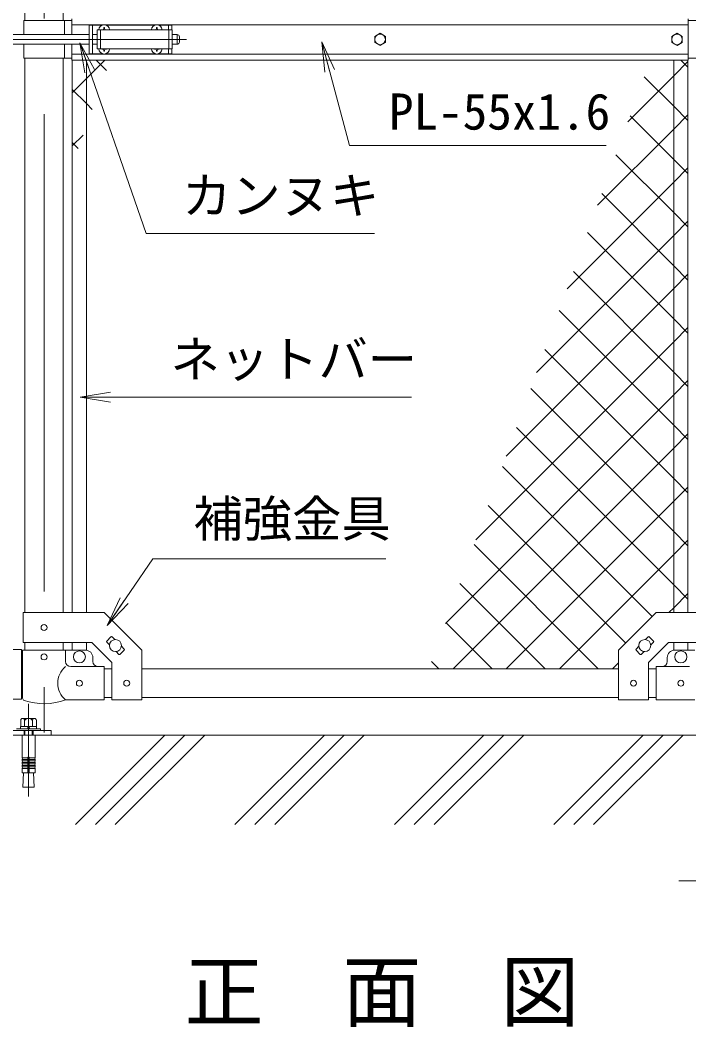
# Model space of a CAD drawing. Units: millimetres, scale not verified. Extents: x -4200 to 4200, y -2970 to 2970.
# Drawn here: x -2585 to -1696, y -627 to 712 of the extents above; entities that cross this region are included whole.
import ezdxf
from ezdxf.enums import TextEntityAlignment as Align

# ---------------------------------------------------------------- set-up
doc = ezdxf.new("R2010")
doc.units = ezdxf.units.MM
doc.header["$LTSCALE"] = 20
doc.linetypes.add('DASHED', pattern=[7.5, 6, -1.5])
doc.linetypes.add('USER1', pattern=[50.8, 31.75, -6.35, 6.35, -6.35])
doc.layers.add('0-0_D-TTL-TXT', color=7, linetype='Continuous')
for name, color, linetype, lineweight in [('0-1_D-BMK', 2, 'USER1', 13), ('0-2_D-STR1', 1, 'Continuous', 18), ('0-3_D-STR3', 3, 'Continuous', 13), ('0-4_D-STR-DIM', 7, 'Continuous', 9), ('0-5_0', 3, 'Continuous', 18), ('0-6_D-STR-TXT', 7, 'Continuous', 9), ('0-7_D-STR2', 7, 'Continuous', 9), ('0-9_D-BGD', 7, 'Continuous', 9)]:
    doc.layers.add(name, color=color, linetype=linetype, lineweight=lineweight)
doc.styles.add('ＭＳ ゴシック', font='')
doc.styles.get('ＭＳ ゴシック').set_extended_font_data('MS Gothic')

# ---------------------------------------------------------------- blocks, each defined once
blk = doc.blocks.new('_Open')
at = {"layer": '0-5_0', "color": 7, "lineweight": 9}
blk.add_line((-20, 3.33), (0, 0), dxfattribs=at)
blk.add_lwpolyline([(-20, -3.33), (0, 0), (-20, 0)], dxfattribs=at)

msp = doc.modelspace()

# ---------------------------------------------------------------- linework, layer by layer
at = {"layer": '0-1_D-BMK'}
for p, q in [((-2553.4, 1603.1), (-2553.4, -235.29)), ((-2684.09, 686.37), (-2364.09, 686.37)), ((-2574.05, -197.03), (-2574.05, -320.04))]:
    msp.add_line(p, q, dxfattribs=at)
at = {"layer": '0-2_D-STR1'}
for p, q in [((-2578.8, 1448.32), (-2578.8, 711.37)), ((-2528, 1448.32), (-2528, 711.37)), ((-2578.8, 661.37), (-2578.8, -75.58)), ((-2528, 661.37), (-2528, -75.58)), ((-2578.8, -115.58), (-2578.8, -125.63)), ((-2528, -115.58), (-2528, -125.63)), ((-2473.4, -150.63), (-2463.4, -150.63)), ((-2423.4, -150.63), (-1789.2, -150.63)), ((-1749.2, -150.63), (-1739.2, -150.63)), ((-2473.4, -188.63), (-2463.4, -188.63)), ((-2423.4, -188.63), (-1789.2, -188.63)), ((-1749.2, -188.63), (-1739.2, -188.63))]:
    msp.add_line(p, q, dxfattribs=at)
at = {"layer": '0-3_D-STR3'}
for p, q in [((-2580.4, 711.37), (-2580.4, 692.87)), ((-2580.4, 711.37), (-2516.3, 711.37)), ((-2526.4, 711.37), (-2526.4, 692.87)), ((-2516.3, 692.87), (-2516.3, 713.87)), ((-1696.3, 658.87), (-1696.3, 713.87)), ((-1632.2, 711.37), (-1696.3, 711.37)), ((-2516.3, 705.87), (-1696.3, 705.87)), ((-2493.4, 705.37), (-2493.4, 667.37)), ((-2493.4, 705.37), (-2475.99, 705.37)), ((-2488.9, 705.37), (-2488.9, 667.37)), ((-2482.9, 698.87), (-2482.9, 673.87)), ((-2482.9, 698.87), (-2382.9, 698.87)), ((-2475.25, 699.28), (-2476.55, 699.26)), ((-2476.55, 699.26), (-2476.55, 698.87)), ((-2473.79, 702.02), (-2473.81, 700.72)), ((-2473.79, 702.02), (-2473, 702.02)), ((-2473, 702.02), (-2472.98, 700.72)), ((-2470.8, 705.37), (-2405.99, 705.37)), ((-2405.25, 699.28), (-2406.55, 699.26)), ((-2406.55, 699.26), (-2406.55, 698.87)), ((-2403.79, 702.02), (-2403.81, 700.72)), ((-2403.79, 702.02), (-2403, 702.02)), ((-2403, 702.02), (-2402.98, 700.72)), ((-2401.54, 699.28), (-2400.25, 699.26)), ((-2400.8, 705.37), (-2383.4, 705.37)), ((-2400.25, 699.26), (-2400.25, 698.87)), ((-2387.9, 705.37), (-2387.9, 698.87)), ((-2383.4, 705.37), (-2383.4, 698.87)), ((-2382.9, 698.87), (-2382.9, 673.87)), ((-2616.75, 692.87), (-2493.4, 692.87)), ((-2488.9, 692.87), (-2482.9, 692.87)), ((-2382.9, 692.87), (-2376.4, 692.87)), ((-2376.4, 692.87), (-2376.4, 679.87)), ((-2373.4, 689.87), (-2373.4, 682.87)), ((-2616.75, 679.87), (-2493.4, 679.87)), ((-2580.4, 679.87), (-2580.4, 661.37)), ((-2526.4, 679.87), (-2526.4, 661.37)), ((-2516.3, 658.87), (-2516.3, 679.87)), ((-2488.9, 679.87), (-2482.9, 679.87)), ((-2482.9, 673.87), (-2382.9, 673.87)), ((-2476.55, 673.47), (-2476.55, 673.87)), ((-2475.25, 673.45), (-2476.55, 673.47)), ((-2473.79, 670.72), (-2473.81, 672.01)), ((-2473.79, 670.72), (-2473, 670.72)), ((-2473, 670.72), (-2472.98, 672.01)), ((-2471.54, 673.45), (-2470.25, 673.47)), ((-2470.25, 673.47), (-2470.25, 673.87)), ((-2406.55, 673.47), (-2406.55, 673.87)), ((-2405.25, 673.45), (-2406.55, 673.47)), ((-2403.79, 670.72), (-2403.81, 672.01)), ((-2403.79, 670.72), (-2403, 670.72)), ((-2403, 670.72), (-2402.98, 672.01)), ((-2401.54, 673.45), (-2400.25, 673.47)), ((-2400.25, 673.47), (-2400.25, 673.87)), ((-2387.9, 673.87), (-2387.9, 667.37)), ((-2383.4, 673.87), (-2383.4, 667.37)), ((-2382.9, 679.87), (-2376.4, 679.87)), ((-2580.4, 661.37), (-2516.3, 661.37)), ((-2516.3, 666.87), (-1696.3, 666.87)), ((-2516.3, 658.87), (-1696.3, 658.87)), ((-2515.9, 658.87), (-2515.9, -75.58)), ((-2496.9, 658.87), (-2496.9, -75.58)), ((-2493.4, 667.37), (-2475.99, 667.37)), ((-2470.8, 667.37), (-2405.99, 667.37)), ((-2400.8, 667.37), (-2383.4, 667.37)), ((-1715.7, 658.87), (-1715.7, -75.58)), ((-1696.7, 658.87), (-1696.7, -75.58)), ((-1632.2, 661.37), (-1696.3, 661.37)), ((-2581.1, -115.58), (-2581.1, -75.58)), ((-2581.1, -115.58), (-2489.96, -115.58)), ((-2515.9, -115.58), (-2515.9, -125.63)), ((-2496.9, -115.58), (-2496.9, -125.63)), ((-2489.96, -115.58), (-2463.4, -142.15)), ((-2470.06, -113.57), (-2464.41, -107.92)), ((-2470.06, -114.99), (-2466.35, -118.7)), ((-2462.99, -107.92), (-2459.28, -111.63)), ((-2450.44, -120.46), (-2446.73, -124.18)), ((-1762.15, -120.46), (-1765.86, -124.18)), ((-1749.6, -107.92), (-1753.32, -111.63)), ((-1722.63, -115.58), (-1749.2, -142.15)), ((-1742.53, -113.57), (-1748.19, -107.92)), ((-1742.53, -114.99), (-1746.24, -118.7)), ((-1631.5, -115.58), (-1722.63, -115.58)), ((-1715.7, -115.58), (-1715.7, -125.63)), ((-1696.7, -115.58), (-1696.7, -125.63)), ((-2583.35, -124.93), (-2674.05, -124.93)), ((-2583.35, -124.93), (-2583.35, -190.93)), ((-2581.95, -125.63), (-2524.85, -125.63)), ((-2581.95, -125.63), (-2581.95, -189.33)), ((-2524.85, -125.63), (-2524.85, -140.63)), ((-2524.85, -125.63), (-2498.4, -125.63)), ((-2457.52, -127.53), (-2453.8, -131.25)), ((-2452.39, -131.25), (-2446.73, -125.59)), ((-2423.4, -191.83), (-2423.4, -125.58)), ((-1789.2, -191.83), (-1789.2, -125.58)), ((-1760.21, -131.25), (-1765.86, -125.59)), ((-1755.08, -127.53), (-1758.79, -131.25)), ((-1687.75, -125.63), (-1714.2, -125.63)), ((-2488.4, -140.63), (-2488.4, -135.63)), ((-2463.4, -191.83), (-2463.4, -142.15)), ((-1749.2, -191.83), (-1749.2, -142.15)), ((-1724.2, -140.63), (-1724.2, -135.63)), ((-2473.4, -147.63), (-2517.85, -147.63)), ((-2473.4, -191.63), (-2473.4, -147.63)), ((-1739.2, -147.63), (-1694.75, -147.63)), ((-1739.2, -191.63), (-1739.2, -147.63)), ((-2583.35, -190.93), (-2699.05, -190.93)), ((-2473.4, -191.63), (-2524.85, -191.63)), ((-2463.4, -191.83), (-2423.4, -191.83)), ((-1749.2, -191.83), (-1789.2, -191.83)), ((-1739.2, -191.63), (-1687.75, -191.63)), ((-2563.3, -227.33), (-2584.8, -227.33)), ((-2584.8, -227.33), (-2584.8, -230.33)), ((-2584.44, -219.03), (-2584.44, -227.33)), ((-2584.44, -227.33), (-2563.65, -227.33)), ((-2566.25, -216.53), (-2581.84, -216.53)), ((-2580.05, -216.53), (-2568.05, -216.53)), ((-2579.24, -227.33), (-2579.24, -219.03)), ((-2575.55, -227.33), (-2574.74, -230.33)), ((-2572.55, -230.33), (-2573.35, -227.33)), ((-2568.85, -227.33), (-2568.85, -219.03)), ((-2563.65, -227.33), (-2563.65, -219.03)), ((-2563.3, -230.33), (-2563.3, -227.33)), ((-2558.05, -230.33), (-2590.05, -230.33)), ((-2584.8, -230.33), (-2563.3, -230.33)), ((-2582.7, -238.63), (-2582.7, -268.67)), ((-2580.04, -232.63), (-2580.04, -238.63)), ((-2578.96, -238.63), (-2578.96, -232.63)), ((-2569.12, -238.63), (-2569.12, -232.63)), ((-2568.04, -238.63), (-2568.04, -232.63)), ((-2565.4, -238.63), (-2565.4, -268.67)), ((-2558.05, -232.63), (-2558.05, -230.33)), ((-2575.05, -268.67), (-2582.7, -268.67)), ((-2582.7, -271.17), (-2582.26, -268.71)), ((-2582.7, -271.17), (-2575.05, -271.17)), ((-2582.7, -271.17), (-2582.7, -272.67)), ((-2582.7, -272.67), (-2575.05, -272.67)), ((-2582.7, -275.17), (-2582.26, -272.71)), ((-2582.7, -275.17), (-2575.05, -275.17)), ((-2582.7, -275.17), (-2582.7, -276.67)), ((-2582.7, -276.67), (-2575.05, -276.67)), ((-2582.7, -279.17), (-2582.26, -276.71)), ((-2582.7, -279.17), (-2575.05, -279.17)), ((-2582.7, -279.17), (-2582.7, -280.67)), ((-2582.7, -283.13), (-2582.26, -280.67)), ((-2582.7, -280.67), (-2575.05, -280.67)), ((-2575.05, -268.67), (-2575.05, -288.63)), ((-2573.05, -268.67), (-2565.4, -268.67)), ((-2573.05, -268.67), (-2573.05, -288.63)), ((-2565.4, -271.17), (-2573.05, -271.17)), ((-2565.4, -272.67), (-2573.05, -272.67)), ((-2565.4, -275.17), (-2573.05, -275.17)), ((-2565.4, -276.67), (-2573.05, -276.67)), ((-2565.4, -279.17), (-2573.05, -279.17)), ((-2565.4, -280.67), (-2573.05, -280.67)), ((-2565.4, -271.17), (-2565.83, -268.71)), ((-2565.4, -275.17), (-2565.83, -272.71)), ((-2565.4, -279.17), (-2565.83, -276.71)), ((-2565.4, -283.13), (-2565.83, -280.67)), ((-2565.4, -271.17), (-2565.4, -272.67)), ((-2565.4, -275.17), (-2565.4, -276.67)), ((-2565.4, -279.17), (-2565.4, -280.67)), ((-2582.7, -283.13), (-2575.05, -283.13)), ((-2582.7, -283.13), (-2582.7, -288.63)), ((-2582.7, -288.63), (-2565.4, -288.63)), ((-2580.54, -288.63), (-2581.62, -307.73)), ((-2565.4, -283.13), (-2573.05, -283.13)), ((-2567.55, -288.63), (-2566.47, -307.73)), ((-2565.4, -283.13), (-2565.4, -288.63)), ((-2566.47, -307.73), (-2581.62, -307.73))]:
    msp.add_line(p, q, dxfattribs=at)
at = {"layer": '0-3_D-STR3', "linetype": 'DASHED'}
for p, q in [((-2478.4, 698.87), (-2478.4, 673.87)), ((-2387.4, 698.87), (-2387.4, 673.87))]:
    msp.add_line(p, q, dxfattribs=at)
at = {"layer": '0-3_D-STR3'}
for points in [[(-2471.54, 699.28), (-2470.25, 699.26), (-2470.25, 698.87)], [(-2581.1, -75.58), (-2473.4, -75.58), (-2423.4, -125.58)], [(-1631.5, -75.58), (-1739.2, -75.58), (-1789.2, -125.58)]]:
    msp.add_lwpolyline(points, dxfattribs=at)
for points in [[(-2106.3, 694.47), (-2113.31, 690.42), (-2113.31, 682.32), (-2106.3, 678.27), (-2099.28, 682.32), (-2099.28, 690.42)], [(-1711.3, 694.47), (-1718.31, 690.42), (-1718.31, 682.32), (-1711.3, 678.27), (-1704.28, 682.32), (-1704.28, 690.42)], [(-2694.05, -238.63), (-2544.05, -238.63), (-2544.05, -232.63), (-2694.05, -232.63)]]:
    msp.add_lwpolyline(points, close=True, dxfattribs=at)
for centre, radius in [((-2106.3, 686.37), 7.03), ((-1711.3, 686.37), 7.03), ((-2553.4, -95.58), 4), ((-2458.4, -119.58), 8), ((-1754.2, -119.58), 8), ((-2553.4, -134.63), 4), ((-2506.4, -134.63), 8), ((-1706.2, -134.63), 8), ((-2506.4, -169.63), 4), ((-2443.4, -169.58), 4), ((-1769.2, -169.58), 4), ((-1706.2, -169.63), 4)]:
    msp.add_circle(centre, radius, dxfattribs=at)
for centre, radius, start, end in [((-2473.4, 698.87), 7, 0, 180), ((-2475.3, 700.77), 1.49, 270, 0), ((-2471.49, 700.77), 1.49, 180, 270), ((-2403.4, 698.87), 7, 0, 180), ((-2405.3, 700.77), 1.49, 270, 0), ((-2401.49, 700.77), 1.49, 180, 270), ((-2376.4, 689.87), 3, 0, 90), ((-2376.4, 682.87), 3, 270, 0), ((-2473.4, 673.87), 7, 180, 0), ((-2475.3, 671.96), 1.49, 0, 90), ((-2471.49, 671.96), 1.49, 90, 180), ((-2403.4, 673.87), 7, 180, 0), ((-2405.3, 671.96), 1.49, 0, 90), ((-2401.49, 671.96), 1.49, 90, 180), ((-2469.36, -114.28), 1, 135, 225), ((-2463.7, -108.62), 1, 45, 135), ((-1748.89, -108.62), 1, 45, 135), ((-1743.24, -114.28), 1, 315, 45), ((-2498.4, -135.63), 10, 0, 90), ((-2453.09, -130.54), 1, 225, 315), ((-2447.44, -124.89), 1, 315, 45), ((-1765.16, -124.89), 1, 135, 225), ((-1759.5, -130.54), 1, 225, 315), ((-1714.2, -135.63), 10, 90, 180), ((-2517.85, -140.63), 7, 180, 270), ((-2481.4, -140.63), 7, 180, 270), ((-1731.2, -140.63), 7, 270, 0), ((-2506.65, -169.63), 28.55, 129.59418, 230.40582), ((-2578.65, -189.33), 3.3, 180, 250.77949), ((-2553.4, -116.9), 80, 250.77949, 290.9084), ((-2581.84, -219.13), 2.6, 2.20423, 177.79577), ((-2574.05, -223.18), 6.65, 38.61324, 141.38676), ((-2566.25, -219.13), 2.6, 2.20423, 177.79577), ((-2574.05, -268.67), 1, 0, 180)]:
    msp.add_arc(centre, radius, start, end, dxfattribs=at)
at = {"layer": '0-4_D-STR-DIM'}
msp.add_line((-1669.05, -432.54), (-1709.05, -432.54), dxfattribs=at)
at = {"layer": '0-6_D-STR-TXT'}
msp.add_line((-2064.55, 210.69), (-2503.14, 210.69), dxfattribs=at)
for points in [[(-2113.69, 428.2), (-2417.66, 428.2), (-2505.1, 679.95)], [(-1805.77, 545.22), (-2147.05, 545.22), (-2183.27, 681.26)], [(-2098.49, -4.05), (-2408.55, -4.05), (-2468.26, -91.19)]]:
    msp.add_lwpolyline(points, dxfattribs=at)
at = {"layer": '0-7_D-STR2'}
for p, q in [((-2470.29, 645.06), (-2484.09, 658.87)), ((-1715.7, 637.91), (-1696.7, 656.91)), ((-1696.7, 649.29), (-1706.28, 658.87)), ((-1776.68, 576.93), (-1715.7, 637.91)), ((-1715.7, 597.58), (-1754.9, 636.78)), ((-1696.7, 578.58), (-1715.7, 597.58)), ((-1715.7, 526.87), (-1773.76, 584.93)), ((-1715.7, 567.2), (-1696.7, 586.2)), ((-1817.14, 465.75), (-1715.7, 567.2)), ((-2515.9, 544.82), (-2501.56, 559.16)), ((-2508.03, 541.38), (-2515.9, 549.25)), ((-1715.7, 456.16), (-1792.63, 533.09)), ((-1696.7, 507.87), (-1715.7, 526.87)), ((-1715.7, 496.49), (-1696.7, 515.49)), ((-1857.61, 354.58), (-1715.7, 496.49)), ((-1715.7, 385.45), (-1811.5, 481.25)), ((-1696.7, 437.16), (-1715.7, 456.16)), ((-1715.7, 425.78), (-1696.7, 444.78)), ((-1715.7, 314.73), (-1830.37, 429.41)), ((-1898.07, 243.4), (-1715.7, 425.78)), ((-1715.7, 244.02), (-1849.24, 377.57)), ((-1696.7, 366.45), (-1715.7, 385.45)), ((-1715.7, 355.07), (-1696.7, 374.07)), ((-1938.54, 132.23), (-1715.7, 355.07)), ((-1715.7, 173.31), (-1868.11, 325.73)), ((-1696.7, 295.73), (-1715.7, 314.73)), ((-1715.7, 284.36), (-1696.7, 303.36)), ((-1979, 21.05), (-1715.7, 284.36)), ((-1715.7, 102.6), (-1886.98, 273.88)), ((-1696.7, 225.02), (-1715.7, 244.02)), ((-1715.7, 213.65), (-1696.7, 232.65)), ((-1715.7, 31.89), (-1905.85, 222.04)), ((-2019.47, -90.12), (-1715.7, 213.65)), ((-1715.7, -38.82), (-1924.71, 170.2)), ((-1696.7, 154.31), (-1715.7, 173.31)), ((-1715.7, 142.93), (-1696.7, 161.93)), ((-2009.26, -150.63), (-1715.7, 142.93)), ((-1744.42, -80.81), (-1943.58, 118.36)), ((-1696.7, 83.6), (-1715.7, 102.6)), ((-1715.7, 72.22), (-1696.7, 91.22)), ((-1938.55, -150.63), (-1715.7, 72.22)), ((-1779.77, -116.16), (-1962.45, 66.52)), ((-1696.7, 12.89), (-1715.7, 31.89)), ((-1816.01, -150.63), (-1981.32, 14.67)), ((-1715.7, 1.51), (-1696.7, 20.51)), ((-1867.84, -150.63), (-1715.7, 1.51)), ((-1886.72, -150.63), (-2000.19, -37.17)), ((-1696.7, -57.82), (-1715.7, -38.82)), ((-1957.44, -150.63), (-2019.06, -89.01)), ((-2028.15, -150.63), (-2037.93, -140.85)), ((-1797.13, -150.63), (-1789.2, -142.7))]:
    msp.add_line(p, q, dxfattribs=at)
for points in [[(-2515.9, 615.53), (-2496.9, 634.53), (-2472.56, 658.87)], [(-2489.16, 593.22), (-2496.9, 600.96), (-2515.9, 619.96)], [(-1722.08, -75.58), (-1715.7, -69.2), (-1696.7, -50.2)]]:
    msp.add_lwpolyline(points, dxfattribs=at)
at = {"layer": '0-9_D-BGD'}
for p, q in [((-1234.05, -238.63), (-2969.05, -238.63)), ((-2511.64, -357.69), (-2392.58, -238.63)), ((-2485.12, -357.69), (-2366.06, -238.63)), ((-2458.61, -357.69), (-2339.55, -238.63)), ((-2299.51, -357.69), (-2180.45, -238.63)), ((-2272.99, -357.69), (-2153.93, -238.63)), ((-2246.47, -357.69), (-2127.41, -238.63)), ((-2087.38, -357.69), (-1968.31, -238.63)), ((-2060.86, -357.69), (-1941.8, -238.63)), ((-2034.34, -357.69), (-1915.28, -238.63)), ((-1875.24, -357.69), (-1756.18, -238.63)), ((-1848.73, -357.69), (-1729.67, -238.63)), ((-1822.21, -357.69), (-1703.15, -238.63))]:
    msp.add_line(p, q, dxfattribs=at)

# ---------------------------------------------------------------- block references
at = {"layer": '0-6_D-STR-TXT', "xscale": 2, "yscale": 2}
for p, rotation in [((-2505.76, 681.84), 109.15293), ((-2183.78, 683.19), 104.91069), ((-2505.14, 210.69), 180), ((-2469.39, -92.84), 235.58239)]:
    msp.add_blockref('_Open', p, dxfattribs=dict(at, rotation=rotation))

# ---------------------------------------------------------------- texts
at = {"layer": '0-0_D-TTL-TXT', "style": 'ＭＳ ゴシック'}
msp.add_text('正\u3000面\u3000図', height=76.98, dxfattribs=at).set_placement((-2366.29, -641.23), align=Align.BOTTOM_LEFT)
at = {"layer": '0-6_D-STR-TXT', "style": 'ＭＳ ゴシック'}
for s, p in [('PL-55x1.6', (-2094.6, 551.97)), ('カンヌキ', (-2369.79, 440.27)), ('ネットバー', (-2385.11, 222.64)), ('補強金具', (-2354.58, 10.57))]:
    msp.add_text(s, height=48.09, dxfattribs=at).set_placement(p, align=Align.BOTTOM_LEFT)

doc.saveas('drawing.dxf')
